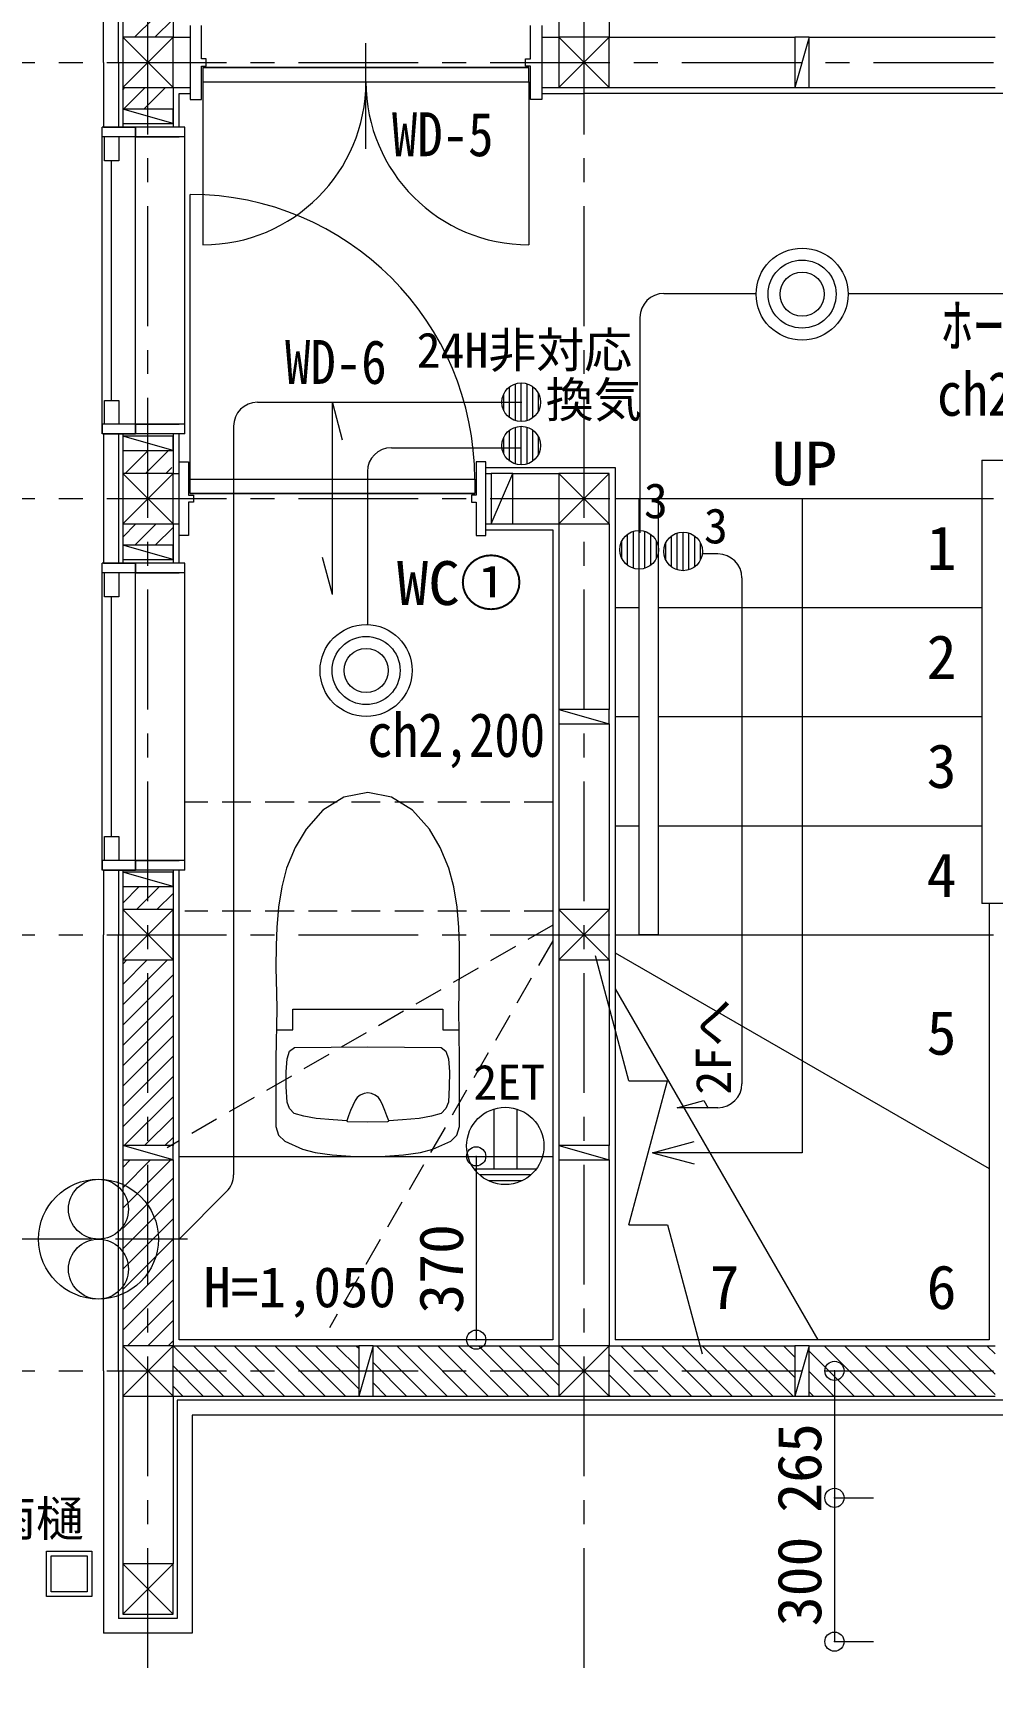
# Model space of a CAD drawing. Units: millimetres at full size, sheet at 1:50. Extents: x -16792 to 54909, y -26252 to 25759.
# Drawn here: x -5396 to -3395, y -4376 to -940 of the extents above; entities that cross this region are included whole.
import ezdxf
from ezdxf.enums import TextEntityAlignment as Align

# ---------------------------------------------------------------- set-up
doc = ezdxf.new("R2010")
doc.units = ezdxf.units.MM
doc.header["$LTSCALE"] = 50
doc.header["$PDMODE"] = 32
doc.header["$PDSIZE"] = 40
for name, pattern in [('CHAIN1', [8, 5, -1, 1, -1]), ('DASHED1', [1.8, 1.2, -0.6]), ('DASHED3', [4, 3, -1])]:
    doc.linetypes.add(name, pattern=pattern)
for name, color, linetype, lineweight in [('3-1_通り芯・通り番号', 7, 'Continuous', 13), ('3-2_柱(黄)', 4, 'Continuous', 5), ('3-3_仕上線(黄)', 3, 'Continuous', 20), ('3-4_下地・間柱(水色)', 4, 'Continuous', 5), ('3-5_サッシ・室内建具', 7, 'Continuous', 13), ('3-6_住宅設備・造作', 4, 'Continuous', 5), ('3-8_ハッチング', 1, 'Continuous', 9), ('3-9_建築設備', 5, 'Continuous', 13), ('3-A_文字', 7, 'Continuous', 13), ('3-F_寸法・方位', 7, 'Continuous', 13), ('8-1', 134, 'Continuous', 13), ('8-2', 6, 'Continuous', 13), ('8-A', 6, 'Continuous', 13)]:
    doc.layers.add(name, color=color, linetype=linetype, lineweight=lineweight)
doc.styles.add('ＭＳ ゴシック', font='')
doc.styles.get('ＭＳ ゴシック').set_extended_font_data('MS Gothic')

msp = doc.modelspace()

# ---------------------------------------------------------------- linework, layer by layer
at = {"layer": '3-1_通り芯・通り番号', "color": 1, "linetype": 'CHAIN1', "lineweight": 9}
for p, q in [((-5156.26, -5551.2), (-5156.26, 6242.32)), ((-4246.26, -5551.2), (-4246.26, 6242.32)), ((-7242.18, -1001.2), (4082.32, -1001.2)), ((-7242.18, -1911.2), (4082.32, -1911.2)), ((-7242.18, -2821.2), (4082.32, -2821.2)), ((-7242.18, -3731.2), (4082.32, -3731.2))]:
    msp.add_line(p, q, dxfattribs=at)
at = {"layer": '3-2_柱(黄)'}
for p, q in [((-5208.76, -948.7), (-5103.76, -1053.7)), ((-5103.76, -948.7), (-5208.76, -1053.7)), ((-4298.76, -948.7), (-4193.76, -1053.7)), ((-4193.76, -948.7), (-4298.76, -1053.7)), ((-5208.76, -1858.7), (-5103.76, -1963.7)), ((-5103.76, -1858.7), (-5208.76, -1963.7)), ((-4298.76, -1858.7), (-4193.76, -1963.7)), ((-4193.76, -1858.7), (-4298.76, -1963.7)), ((-5208.76, -2873.7), (-5103.76, -2768.7)), ((-5208.76, -2768.7), (-5103.76, -2873.7)), ((-4193.76, -2768.7), (-4298.76, -2873.7)), ((-4193.76, -2873.7), (-4298.76, -2768.7)), ((-5208.76, -3678.7), (-5103.76, -3783.7)), ((-5103.76, -3678.7), (-5208.76, -3783.7)), ((-4298.76, -3678.7), (-4193.76, -3783.7)), ((-4193.76, -3678.7), (-4298.76, -3783.7)), ((-5208.76, -4133.7), (-5103.76, -4238.7)), ((-5103.76, -4133.7), (-5208.76, -4238.7))]:
    msp.add_line(p, q, dxfattribs=at)
at = {"layer": '3-2_柱(黄)', "color": 3, "lineweight": 20}
for points in [[(-5208.76, -948.7), (-5208.76, -1053.7), (-5103.76, -1053.7), (-5103.76, -948.7)], [(-4298.76, -948.7), (-4298.76, -1053.7), (-4193.76, -1053.7), (-4193.76, -948.7)], [(-5208.76, -1858.7), (-5208.76, -1963.7), (-5103.76, -1963.7), (-5103.76, -1858.7)], [(-4298.76, -1858.7), (-4298.76, -1963.7), (-4193.76, -1963.7), (-4193.76, -1858.7)], [(-5208.76, -2873.7), (-5103.76, -2873.7), (-5103.76, -2768.7), (-5208.76, -2768.7)], [(-4193.76, -2768.7), (-4298.76, -2768.7), (-4298.76, -2873.7), (-4193.76, -2873.7)], [(-5208.76, -3678.7), (-5208.76, -3783.7), (-5103.76, -3783.7), (-5103.76, -3678.7)], [(-4298.76, -3678.7), (-4298.76, -3783.7), (-4193.76, -3783.7), (-4193.76, -3678.7)], [(-5208.76, -4133.7), (-5208.76, -4238.7), (-5103.76, -4238.7), (-5103.76, -4133.7)]]:
    msp.add_lwpolyline(points, close=True, dxfattribs=at)
at = {"layer": '3-3_仕上線(黄)'}
for p, q in [((-5248.76, -1001.2), (-5248.76, -91.2)), ((-5248.76, -1001.2), (-5248.76, -1136.2)), ((-5091.26, -1066.2), (-5068.26, -1066.2)), ((-5091.26, -1136.2), (-5091.26, -1066.2)), ((-4334.26, -1066.2), (-4246.26, -1066.2)), ((-3336.26, -1066.2), (-4246.26, -1066.2)), ((-5248.76, -1776.2), (-5248.76, -1911.2)), ((-4451.26, -1846.2), (-4181.26, -1846.2)), ((-4181.26, -1846.2), (-4181.26, -2821.2)), ((-5248.76, -1911.2), (-5248.76, -2046.2)), ((-4451.26, -1976.2), (-4311.26, -1976.2)), ((-4311.26, -1976.2), (-4311.26, -2821.2)), ((-5248.76, -2686.2), (-5248.76, -2821.2)), ((-5091.26, -3666.2), (-5091.26, -2686.2)), ((-5091.26, -2821.2), (-5091.26, -2756.2)), ((-3052.26, -2756.2), (-3401.26, -2756.2)), ((-3401.26, -2756.2), (-3401.26, -3666.2)), ((-5248.76, -3731.2), (-5248.76, -2821.2)), ((-4311.26, -2821.2), (-4311.26, -3666.2)), ((-4181.26, -2821.2), (-4181.26, -3666.2)), ((-4311.26, -3666.2), (-5091.26, -3666.2)), ((-3401.26, -3666.2), (-4181.26, -3666.2)), ((-5248.76, -3731.2), (-5248.76, -4278.7)), ((-4246.26, -3823.7), (-5063.76, -3823.7)), ((-5063.76, -3823.7), (-5063.76, -4278.7)), ((-3243.76, -3823.7), (-4246.26, -3823.7)), ((-5063.76, -4278.7), (-5248.76, -4278.7))]:
    msp.add_line(p, q, dxfattribs=at)
at = {"layer": '3-3_仕上線(黄)', "color": 4, "lineweight": 5}
msp.add_line((-3401.26, -2756.2), (-3416.26, -2756.2), dxfattribs=at)
at = {"layer": '3-4_下地・間柱(水色)'}
for p, q in [((-5217.76, -1001.2), (-5217.76, -91.2)), ((-5208.76, -561.2), (-5208.76, -948.7)), ((-5103.76, -561.2), (-5103.76, -948.7)), ((-4298.76, -561.2), (-4298.76, -948.7)), ((-4193.76, -561.2), (-4193.76, -948.7)), ((-5103.76, -948.7), (-5068.26, -948.7)), ((-5044.26, -948.7), (-5044.16, -948.7)), ((-4358.36, -948.7), (-4358.26, -948.7)), ((-4334.26, -948.7), (-4298.76, -948.7)), ((-4193.76, -948.7), (-3806.26, -948.7)), ((-3776.26, -948.7), (-3806.26, -1053.7)), ((-3806.26, -948.7), (-3806.26, -1053.7)), ((-3776.26, -948.7), (-3806.26, -948.7)), ((-3776.26, -948.7), (-3388.76, -948.7)), ((-3776.26, -1053.7), (-3776.26, -948.7)), ((-5217.76, -1001.2), (-5217.76, -1136.2)), ((-5208.76, -1053.7), (-5208.76, -1136.2)), ((-5103.76, -1053.7), (-5103.76, -1066.2)), ((-5103.76, -1053.7), (-5068.26, -1053.7)), ((-5044.26, -1053.7), (-5044.16, -1053.7)), ((-4358.36, -1053.7), (-4358.26, -1053.7)), ((-4334.26, -1053.7), (-4298.76, -1053.7)), ((-4193.76, -1053.7), (-3806.26, -1053.7)), ((-3806.26, -1053.7), (-3776.26, -1053.7)), ((-3776.26, -1053.7), (-3388.76, -1053.7)), ((-5103.76, -1098.43), (-5208.76, -1098.43)), ((-5103.76, -1128.43), (-5103.76, -1098.43)), ((-5208.76, -1128.43), (-5103.76, -1128.43)), ((-5217.76, -1776.2), (-5217.76, -1911.2)), ((-5208.76, -1776.2), (-5208.76, -1858.7)), ((-5103.76, -1780.77), (-5208.76, -1780.77)), ((-5103.76, -1810.77), (-5103.76, -1780.77)), ((-5208.76, -1810.77), (-5103.76, -1810.77)), ((-5103.76, -1846.2), (-5103.76, -1858.7)), ((-5103.76, -1858.7), (-5091.26, -1858.7)), ((-5071.26, -1858.7), (-5071.16, -1858.7)), ((-4471.36, -1858.7), (-4471.26, -1858.7)), ((-4451.26, -1858.7), (-4439.76, -1858.7)), ((-4439.76, -1963.7), (-4394.76, -1858.7)), ((-4394.76, -1858.7), (-4439.76, -1858.7)), ((-4439.76, -1858.7), (-4439.76, -1963.7)), ((-4394.76, -1963.7), (-4394.76, -1858.7)), ((-4394.76, -1858.7), (-4298.76, -1858.7)), ((-5217.76, -1911.2), (-5217.76, -2046.2)), ((-5208.76, -1963.7), (-5208.76, -2046.2)), ((-5103.76, -1963.7), (-5103.76, -1976.2)), ((-5103.76, -1963.7), (-5091.26, -1963.7)), ((-5071.26, -1963.7), (-5071.16, -1963.7)), ((-4471.36, -1963.7), (-4471.26, -1963.7)), ((-4451.26, -1963.7), (-4439.76, -1963.7)), ((-4439.76, -1963.7), (-4394.76, -1963.7)), ((-4394.76, -1963.7), (-4298.76, -1963.7)), ((-4298.76, -1963.7), (-4298.76, -2351.2)), ((-4193.76, -1963.7), (-4193.76, -2351.2)), ((-5103.76, -2008.43), (-5208.76, -2008.43)), ((-5103.76, -2038.43), (-5103.76, -2008.43)), ((-5208.76, -2038.43), (-5103.76, -2038.43)), ((-4298.76, -2351.2), (-4193.76, -2381.2)), ((-4298.76, -2351.2), (-4298.76, -2381.2)), ((-4193.76, -2351.2), (-4298.76, -2351.2)), ((-4193.76, -2381.2), (-4193.76, -2351.2)), ((-4298.76, -2381.2), (-4193.76, -2381.2)), ((-4298.76, -2381.2), (-4298.76, -2768.7)), ((-5217.76, -2686.2), (-5217.76, -2821.2)), ((-5208.76, -2686.2), (-5208.76, -2768.7)), ((-5103.76, -2690.77), (-5208.76, -2690.77)), ((-5103.76, -2720.77), (-5103.76, -2690.77)), ((-5208.76, -2720.77), (-5103.76, -2720.77)), ((-5103.76, -2756.2), (-5103.76, -2768.7)), ((-5217.76, -3731.2), (-5217.76, -2821.2)), ((-5208.76, -2873.7), (-5208.76, -3261.2)), ((-5103.76, -2873.7), (-5103.76, -3261.2)), ((-4298.76, -2873.7), (-4298.76, -3261.2)), ((-4193.76, -2873.7), (-4193.76, -3261.2)), ((-5103.76, -3291.2), (-5208.76, -3261.2)), ((-5208.76, -3261.2), (-5208.76, -3291.2)), ((-5103.76, -3261.2), (-5208.76, -3261.2)), ((-5103.76, -3291.2), (-5103.76, -3261.2)), ((-4298.76, -3261.2), (-4193.76, -3291.2)), ((-4298.76, -3261.2), (-4298.76, -3291.2)), ((-4193.76, -3261.2), (-4298.76, -3261.2)), ((-4193.76, -3291.2), (-4193.76, -3261.2)), ((-5208.76, -3291.2), (-5103.76, -3291.2)), ((-5208.76, -3291.2), (-5208.76, -3678.7)), ((-5103.76, -3291.2), (-5103.76, -3678.7)), ((-4298.76, -3291.2), (-4298.76, -3678.7)), ((-4298.76, -3291.2), (-4193.76, -3291.2)), ((-4193.76, -3291.2), (-4193.76, -3678.7)), ((-5103.76, -3678.7), (-4716.26, -3678.7)), ((-4686.26, -3678.7), (-4716.26, -3783.7)), ((-4716.26, -3678.7), (-4716.26, -3783.7)), ((-4686.26, -3678.7), (-4716.26, -3678.7)), ((-4686.26, -3783.7), (-4686.26, -3678.7)), ((-4686.26, -3678.7), (-4298.76, -3678.7)), ((-4193.76, -3678.7), (-3806.26, -3678.7)), ((-3776.26, -3678.7), (-3806.26, -3783.7)), ((-3806.26, -3678.7), (-3806.26, -3783.7)), ((-3776.26, -3678.7), (-3806.26, -3678.7)), ((-3776.26, -3783.7), (-3776.26, -3678.7)), ((-3776.26, -3678.7), (-3388.76, -3678.7)), ((-5217.76, -3731.2), (-5217.76, -4247.7)), ((-5208.76, -3783.7), (-5208.76, -4133.7)), ((-5103.76, -3783.7), (-5103.76, -4133.7)), ((-5103.76, -3783.7), (-4716.26, -3783.7)), ((-5094.76, -3792.7), (-5094.76, -4247.7)), ((-4246.26, -3792.7), (-5094.76, -3792.7)), ((-4716.26, -3783.7), (-4686.26, -3783.7)), ((-4686.26, -3783.7), (-4298.76, -3783.7)), ((-3274.76, -3792.7), (-4246.26, -3792.7)), ((-4193.76, -3783.7), (-3806.26, -3783.7)), ((-3806.26, -3783.7), (-3776.26, -3783.7)), ((-3776.26, -3783.7), (-3388.76, -3783.7)), ((-5094.76, -4247.7), (-5217.76, -4247.7))]:
    msp.add_line(p, q, dxfattribs=at)
for points in [[(-5103.76, -1128.43), (-5208.76, -1098.43), (-5208.76, -1128.43)], [(-5103.76, -1810.77), (-5208.76, -1780.77), (-5208.76, -1810.77)], [(-5103.76, -2038.43), (-5208.76, -2008.43), (-5208.76, -2038.43)], [(-4193.76, -2381.2), (-4193.76, -2594.79), (-4193.76, -2768.7)], [(-5103.76, -2720.77), (-5208.76, -2690.77), (-5208.76, -2720.77)]]:
    msp.add_lwpolyline(points, dxfattribs=at)
at = {"layer": '3-5_サッシ・室内建具'}
for p, q in [((-5044.26, -993.7), (-5044.26, -924.2)), ((-4358.26, -993.7), (-4358.26, -924.2)), ((-4334.26, -924.2), (-4334.26, -1078.2)), ((-4701.26, -1181.2), (-4701.26, -961.2)), ((-4368.26, -993.7), (-4358.26, -993.7)), ((-5044.26, -1078.2), (-5044.26, -1008.7)), ((-5044.26, -1008.7), (-5034.26, -1008.7)), ((-5041.26, -1011.7), (-4361.26, -1011.7)), ((-4358.26, -1078.2), (-4358.26, -1008.7)), ((-5041.26, -1041.7), (-5041.26, -1381.7)), ((-4361.26, -1041.7), (-4361.26, -1381.7)), ((-4334.26, -1078.2), (-4358.26, -1078.2)), ((-5251.76, -1156.2), (-5251.76, -1136.2)), ((-5079.26, -1136.2), (-5251.76, -1136.2)), ((-5079.26, -1156.2), (-5251.76, -1156.2)), ((-5251.76, -1776.2), (-5251.76, -1156.2)), ((-5248.76, -1136.2), (-5239.76, -1136.2)), ((-5248.76, -1136.2), (-5181.76, -1136.2)), ((-5246.76, -1206.2), (-5246.76, -1156.2)), ((-5181.76, -1156.2), (-5181.76, -1136.2)), ((-5181.76, -1136.2), (-5181.76, -1156.2)), ((-5181.76, -1156.2), (-5091.26, -1156.2)), ((-5181.76, -1756.2), (-5181.76, -1156.2)), ((-5079.26, -1156.2), (-5079.26, -1136.2)), ((-5079.26, -1776.2), (-5079.26, -1136.2)), ((-5231.76, -1706.2), (-5231.76, -1206.2)), ((-5068.26, -1870.7), (-5068.26, -1276.7)), ((-5251.76, -1756.2), (-5251.76, -1776.2)), ((-5079.26, -1756.2), (-5251.76, -1756.2)), ((-5079.26, -1776.2), (-5251.76, -1776.2)), ((-5248.76, -1776.2), (-5239.76, -1776.2)), ((-5181.76, -1756.2), (-5181.76, -1776.2)), ((-5091.26, -2046.2), (-5091.26, -1776.2)), ((-5079.26, -1776.2), (-5079.26, -1756.2)), ((-5091.26, -1834.2), (-5071.26, -1834.2)), ((-5071.26, -1834.2), (-5071.26, -1903.7)), ((-4451.26, -1834.2), (-4471.26, -1834.2)), ((-4471.26, -1834.2), (-4471.26, -1903.7)), ((-4451.26, -1988.2), (-4451.26, -1834.2)), ((-5071.26, -1903.7), (-5061.26, -1903.7)), ((-5071.26, -1918.7), (-5071.26, -1988.2)), ((-5068.26, -1900.7), (-4474.26, -1900.7)), ((-4481.26, -1918.7), (-4471.26, -1918.7)), ((-4471.26, -1918.7), (-4471.26, -1988.2)), ((-3791.26, -1911.2), (-3791.26, -3276.2)), ((-5071.26, -1988.2), (-5091.26, -1988.2)), ((-4471.26, -1988.2), (-4451.26, -1988.2)), ((-5251.76, -2066.2), (-5251.76, -2046.2)), ((-5079.26, -2046.2), (-5251.76, -2046.2)), ((-5248.76, -2046.2), (-5239.76, -2046.2)), ((-5248.76, -2046.2), (-5181.76, -2046.2)), ((-5181.76, -2066.2), (-5181.76, -2046.2)), ((-5181.76, -2046.2), (-5181.76, -2066.2)), ((-5079.26, -2066.2), (-5079.26, -2046.2)), ((-5079.26, -2686.2), (-5079.26, -2046.2)), ((-4771.26, -2111.2), (-4791.96, -2033.92)), ((-5079.26, -2066.2), (-5251.76, -2066.2)), ((-5251.76, -2686.2), (-5251.76, -2066.2)), ((-5246.76, -2116.2), (-5246.76, -2066.2)), ((-5181.76, -2066.2), (-5091.26, -2066.2)), ((-5181.76, -2666.2), (-5181.76, -2066.2)), ((-5231.76, -2616.2), (-5231.76, -2116.2)), ((-5251.76, -2666.2), (-5251.76, -2686.2)), ((-5079.26, -2666.2), (-5251.76, -2666.2)), ((-5181.76, -2666.2), (-5181.76, -2686.2)), ((-5079.26, -2686.2), (-5079.26, -2666.2)), ((-5079.26, -2686.2), (-5251.76, -2686.2)), ((-5248.76, -2686.2), (-5239.76, -2686.2)), ((-4103.49, -3276.2), (-4016.56, -3299.49))]:
    msp.add_line(p, q, dxfattribs=at)
for points in [[(-5068.26, -924.2), (-5068.26, -1078.2), (-5044.26, -1078.2)], [(-5034.26, -1008.7), (-5034.26, -993.7), (-5044.26, -993.7)], [(-4358.26, -1008.7), (-4368.26, -1008.7), (-4368.26, -993.7)], [(-5216.76, -1156.2), (-5216.76, -1206.2), (-5246.76, -1206.2)], [(-5246.76, -1756.2), (-5246.76, -1706.2), (-5216.76, -1706.2), (-5216.76, -1756.2)], [(-4771.26, -2111.2), (-4771.26, -1711.2), (-4750.55, -1788.47)], [(-5248.76, -1776.2), (-5181.76, -1776.2), (-5181.76, -1756.2), (-5091.26, -1756.2)], [(-5061.26, -1903.7), (-5061.26, -1918.7), (-5071.26, -1918.7)], [(-4471.26, -1903.7), (-4481.26, -1903.7), (-4481.26, -1918.7)], [(-5216.76, -2066.2), (-5216.76, -2116.2), (-5246.76, -2116.2)], [(-5246.76, -2666.2), (-5246.76, -2616.2), (-5216.76, -2616.2), (-5216.76, -2666.2)], [(-5248.76, -2686.2), (-5181.76, -2686.2), (-5181.76, -2666.2), (-5091.26, -2666.2)], [(-3791.26, -3276.2), (-4103.49, -3276.2), (-4016.56, -3252.9)]]:
    msp.add_lwpolyline(points, dxfattribs=at)
for points in [[(-5041.26, -1011.7), (-5041.26, -1041.7), (-4361.26, -1041.7), (-4361.26, -1011.7)], [(-5068.26, -1900.7), (-5068.26, -1870.7), (-4474.26, -1870.7), (-4474.26, -1900.7)]]:
    msp.add_lwpolyline(points, close=True, dxfattribs=at)
for centre, radius, start, end in [((-5041.26, -1041.7), 340, 270, 0), ((-4361.26, -1041.7), 340, 180, 270), ((-5068.26, -1870.7), 594, 0, 90)]:
    msp.add_arc(centre, radius, start, end, dxfattribs=at)
at = {"layer": '3-6_住宅設備・造作'}
for p, q in [((-4181.26, -1911.2), (-4131.26, -1911.2)), ((-4131.26, -1911.2), (-4091.26, -1911.2)), ((-4131.26, -2821.2), (-4131.26, -1911.2)), ((-4091.26, -1911.2), (-4091.26, -2821.2)), ((-4091.26, -1911.2), (-3416.26, -1911.2)), ((-4181.26, -2138.7), (-4131.26, -2138.7)), ((-4091.26, -2138.7), (-3416.26, -2138.7)), ((-4181.26, -2366.2), (-4131.26, -2366.2)), ((-4091.26, -2366.2), (-3416.26, -2366.2)), ((-4181.26, -2593.7), (-4131.26, -2593.7)), ((-4091.26, -2593.7), (-3416.26, -2593.7)), ((-4181.26, -2821.2), (-4131.26, -2821.2)), ((-4091.26, -2821.2), (-4131.26, -2821.2)), ((-4091.26, -2821.2), (-3416.26, -2821.2)), ((-4181.26, -2858.73), (-3401.26, -3309.06)), ((-4181.26, -2933.78), (-3758.4, -3666.2)), ((-5091.26, -3283.7), (-4311.26, -3283.7))]:
    msp.add_line(p, q, dxfattribs=at)
at = {"layer": '3-6_住宅設備・造作', "color": 7, "lineweight": 13}
for p, q in [((-4152.69, -3126.2), (-4222.53, -2865.53)), ((-4152.69, -3426.2), (-4072.3, -3126.2)), ((-4152.69, -3126.2), (-4072.3, -3126.2)), ((-4152.69, -3426.2), (-4072.3, -3426.2)), ((-4072.3, -3426.2), (-4000.04, -3695.9)), ((-5367.92, -4107.31), (-5272.92, -4107.31)), ((-5272.92, -4107.31), (-5272.92, -4202.31))]:
    msp.add_line(p, q, dxfattribs=at)
at = {"layer": '3-6_住宅設備・造作'}
for points in [[(-4697.5, -2524.7), (-4747.15, -2534.27), (-4791.09, -2561.51), (-4826.27, -2600.9), (-4848.69, -2638.92), (-4866.8, -2682.46), (-4877, -2721.5), (-4883.8, -2763.68), (-4887.49, -2806.32), (-4888.88, -2843.61), (-4889, -2890.06), (-4887.98, -2942.43), (-4887.42, -2976.43), (-4889, -3079.26), (-4889, -3221.06), (-4883.47, -3239.31), (-4870.79, -3251.67), (-4833.31, -3268.36), (-4807.38, -3275.47), (-4771.75, -3280.2), (-4733.75, -3282.94), (-4697.5, -3283.7), (-4661.25, -3282.94), (-4623.24, -3280.2), (-4587.62, -3275.47), (-4561.68, -3268.36), (-4524.21, -3251.67), (-4511.52, -3239.31), (-4506, -3221.06), (-4506, -3079.26), (-4507.58, -2976.43), (-4507.02, -2942.43), (-4506, -2890.06), (-4506.12, -2843.61), (-4507.5, -2806.32), (-4511.2, -2763.68), (-4518, -2721.5), (-4528.19, -2682.46), (-4546.3, -2638.92), (-4568.72, -2600.9)], [(-4568.72, -2600.9), (-4603.91, -2561.51), (-4647.85, -2534.27), (-4697.5, -2524.7)], [(-4888.08, -3019.58), (-4853.81, -3019.56), (-4853.81, -2976.4), (-4541.18, -2976.4), (-4541.18, -3019.56), (-4506.91, -3019.58)], [(-4741.27, -3209.51), (-4769.95, -3207.75), (-4804.77, -3204.53), (-4830.67, -3199.7), (-4850.84, -3194.15), (-4860.54, -3183.95), (-4865.79, -3170.38), (-4867.57, -3138.53), (-4867.89, -3107.12), (-4865.9, -3080.44), (-4860.68, -3064.34), (-4850.37, -3056.42), (-4697.5, -3055.14), (-4544.63, -3056.42), (-4534.31, -3064.34), (-4529.09, -3080.44), (-4527.1, -3107.12), (-4527.43, -3138.53), (-4529.21, -3170.38), (-4534.45, -3183.95), (-4544.15, -3194.15), (-4564.33, -3199.7), (-4590.23, -3204.53), (-4625.04, -3207.75), (-4653.73, -3209.51)]]:
    msp.add_lwpolyline(points, dxfattribs=at)
msp.add_lwpolyline([(-4697.5, -3151.41), (-4705.24, -3152.55), (-4713.31, -3155.74), (-4719.77, -3160.73), (-4723.83, -3166.97), (-4728.78, -3177.68), (-4733.24, -3188.31), (-4737.52, -3199.04), (-4741.35, -3209.33), (-4741.01, -3210.06), (-4739.5, -3210.62), (-4697.5, -3211.6), (-4655.49, -3210.62), (-4653.98, -3210.06), (-4653.64, -3209.33), (-4657.48, -3199.04), (-4661.75, -3188.31), (-4666.21, -3177.68), (-4671.16, -3166.97), (-4675.23, -3160.73), (-4681.68, -3155.74), (-4689.75, -3152.55)], close=True, dxfattribs=at)
at = {"layer": '3-6_住宅設備・造作', "color": 7, "lineweight": 13}
msp.add_lwpolyline([(-5272.92, -4202.31), (-5367.92, -4202.31), (-5367.92, -4107.31)], dxfattribs=at)
msp.add_lwpolyline([(-5282.92, -4117.31), (-5282.92, -4192.31), (-5357.92, -4192.31), (-5357.92, -4117.31)], close=True, dxfattribs=at)
at = {"layer": '3-8_ハッチング'}
for p, q in [((-5103.76, -561.2), (-5103.76, -948.7)), ((-5184.28, -948.7), (-5103.76, -868.18)), ((-5141.85, -948.7), (-5103.76, -910.61)), ((-5208.76, -1058.03), (-5204.42, -1053.7)), ((-5206.72, -1098.43), (-5162, -1053.7)), ((-5164.3, -1098.43), (-5119.57, -1053.7)), ((-5103.76, -1053.7), (-5103.76, -1136.2)), ((-5103.76, -1776.2), (-5103.76, -1858.7)), ((-5203.32, -1858.7), (-5155.39, -1810.77)), ((-5160.9, -1858.7), (-5112.96, -1810.77)), ((-5118.47, -1858.7), (-5105.97, -1846.2)), ((-5208.76, -1991.41), (-5181.04, -1963.7)), ((-5183.34, -2008.43), (-5138.62, -1963.7)), ((-5140.92, -2008.43), (-5103.76, -1971.27)), ((-5103.76, -1963.7), (-5103.76, -2046.2)), ((-5103.76, -2686.2), (-5103.76, -3261.2)), ((-5208.76, -2755.09), (-5174.44, -2720.77)), ((-5179.94, -2768.7), (-5132.01, -2720.77)), ((-5137.51, -2768.7), (-5103.76, -2734.94)), ((-5103.76, -2756.2), (-5103.76, -2768.7)), ((-5208.76, -2882.37), (-5200.09, -2873.7)), ((-5208.76, -2924.8), (-5157.66, -2873.7)), ((-5208.76, -2967.22), (-5115.24, -2873.7)), ((-5208.76, -3009.65), (-5103.76, -2904.65)), ((-5208.76, -3052.07), (-5103.76, -2947.07)), ((-5208.76, -3094.5), (-5103.76, -2989.5)), ((-5208.76, -3136.93), (-5103.76, -3031.93)), ((-5208.76, -3179.35), (-5103.76, -3074.35)), ((-5208.76, -3221.78), (-5103.76, -3116.78)), ((-5205.75, -3261.2), (-5103.76, -3159.21)), ((-5103.76, -3201.63), (-5163.32, -3261.2)), ((-5103.76, -3244.06), (-5120.9, -3261.2)), ((-5193.32, -3291.2), (-5208.76, -3306.63)), ((-5150.9, -3291.2), (-5208.76, -3349.06)), ((-5208.76, -3391.49), (-5108.47, -3291.2)), ((-5103.76, -3291.2), (-5103.76, -3678.7)), ((-5208.76, -3433.91), (-5103.76, -3328.91)), ((-5208.76, -3476.34), (-5103.76, -3371.34)), ((-5208.76, -3518.76), (-5103.76, -3413.76)), ((-5208.76, -3561.19), (-5103.76, -3456.19)), ((-5208.76, -3603.62), (-5103.76, -3498.62)), ((-5208.76, -3646.04), (-5103.76, -3541.04)), ((-5198.99, -3678.7), (-5103.76, -3583.47)), ((-5156.56, -3678.7), (-5103.76, -3625.9)), ((-5114.13, -3678.7), (-5103.76, -3668.32)), ((-5103.76, -3678.7), (-4716.26, -3678.7)), ((-4998.16, -3783.7), (-5103.16, -3678.7)), ((-4955.73, -3783.7), (-5060.73, -3678.7)), ((-4913.3, -3783.7), (-5018.3, -3678.7)), ((-4870.88, -3783.7), (-4975.88, -3678.7)), ((-4828.45, -3783.7), (-4933.45, -3678.7)), ((-4786.03, -3783.7), (-4891.03, -3678.7)), ((-4743.6, -3783.7), (-4848.6, -3678.7)), ((-4716.26, -3768.61), (-4806.17, -3678.7)), ((-4763.75, -3678.7), (-4716.26, -3726.19)), ((-4721.32, -3678.7), (-4716.26, -3683.76)), ((-4686.26, -3678.7), (-4298.76, -3678.7)), ((-4573.89, -3783.7), (-4678.89, -3678.7)), ((-4531.47, -3783.7), (-4636.47, -3678.7)), ((-4489.04, -3783.7), (-4594.04, -3678.7)), ((-4446.61, -3783.7), (-4551.61, -3678.7)), ((-4404.19, -3783.7), (-4509.19, -3678.7)), ((-4361.76, -3783.7), (-4466.76, -3678.7)), ((-4319.33, -3783.7), (-4424.33, -3678.7)), ((-4298.76, -3761.85), (-4381.91, -3678.7)), ((-4298.76, -3719.42), (-4339.48, -3678.7)), ((-4193.76, -3678.7), (-3806.26, -3678.7)), ((-4107.2, -3783.7), (-4193.76, -3697.14)), ((-4064.78, -3783.7), (-4169.78, -3678.7)), ((-4022.35, -3783.7), (-4127.35, -3678.7)), ((-3979.92, -3783.7), (-4084.92, -3678.7)), ((-3937.5, -3783.7), (-4042.5, -3678.7)), ((-3895.07, -3783.7), (-4000.07, -3678.7)), ((-3852.64, -3783.7), (-3957.64, -3678.7)), ((-3810.22, -3783.7), (-3915.22, -3678.7)), ((-3872.79, -3678.7), (-3806.26, -3745.23)), ((-3830.36, -3678.7), (-3806.26, -3702.8)), ((-3776.26, -3678.7), (-3388.76, -3678.7)), ((-3682.94, -3783.7), (-3776.26, -3690.38)), ((-3640.51, -3783.7), (-3745.51, -3678.7)), ((-3598.09, -3783.7), (-3703.09, -3678.7)), ((-3555.66, -3783.7), (-3660.66, -3678.7)), ((-3513.23, -3783.7), (-3618.23, -3678.7)), ((-3470.81, -3783.7), (-3575.81, -3678.7)), ((-3428.38, -3783.7), (-3533.38, -3678.7)), ((-3388.76, -3780.89), (-3490.95, -3678.7)), ((-3388.76, -3738.47), (-3448.53, -3678.7)), ((-3388.76, -3696.04), (-3406.1, -3678.7)), ((-5040.58, -3783.7), (-5103.76, -3720.52)), ((-4686.26, -3713.76), (-4616.32, -3783.7)), ((-4149.63, -3783.7), (-4193.76, -3739.57)), ((-3776.26, -3732.8), (-3725.36, -3783.7)), ((-5083.01, -3783.7), (-5103.76, -3762.95)), ((-4686.26, -3756.19), (-4658.75, -3783.7)), ((-3776.26, -3775.23), (-3767.79, -3783.7)), ((-4192.06, -3783.7), (-4193.76, -3781.99))]:
    msp.add_line(p, q, dxfattribs=at)
at = {"layer": '3-9_建築設備', "linetype": 'DASHED3'}
msp.add_line((-5073.72, -3456.36), (-5702.95, -3456.36), dxfattribs=at)
at = {"layer": '3-9_建築設備'}
for centre, radius in [((-5259.31, -3456.36), 125), ((-5259.31, -3393.86), 62.5), ((-5259.31, -3518.86), 62.5)]:
    msp.add_circle(centre, radius, dxfattribs=at)
at = {"layer": '3-A_文字', "linetype": 'DASHED1'}
for p, q in [((-4311.26, -2544.79), (-5079.26, -2544.79)), ((-4311.26, -2772.29), (-5079.26, -2772.29)), ((-4311.26, -2800.99), (-5116.26, -3265.76)), ((-4311.26, -2833.78), (-4777.42, -3641.2))]:
    msp.add_line(p, q, dxfattribs=at)
at = {"layer": '3-F_寸法・方位'}
for p, q in [((-3416.26, -1831.2), (-3416.26, -2756.2)), ((-4471.26, -3283.7), (-4471.26, -3666.2)), ((-3723.83, -3731.2), (-3723.83, -3996.2)), ((-3723.83, -3731.2), (-3642.35, -3731.2)), ((-3723.83, -3996.2), (-3642.35, -3996.2)), ((-3723.83, -3996.2), (-3723.83, -4296.2)), ((-3723.83, -4296.2), (-3642.35, -4296.2))]:
    msp.add_line(p, q, dxfattribs=at)
msp.add_lwpolyline([(-3416.26, -1831.2), (-3256.26, -1831.2), (-3256.26, -2756.2)], dxfattribs=at)
for p in [(-4471.26, -3283.7), (-4471.26, -3666.2), (-3723.83, -3731.2), (-3723.83, -3996.2), (-3723.83, -4296.2)]:
    msp.add_point(p, dxfattribs=at)
at = {"layer": '8-1'}
for p, q in [((-4079.59, -1483.21), (-3887.25, -1483.21)), ((-3695.27, -1483.21), (-2530.98, -1483.21)), ((-4129.59, -1533.21), (-4129.59, -1982.3)), ((-4401.43, -1742.43), (-4401.43, -1677.89)), ((-4389.32, -1748.64), (-4389.32, -1671.68)), ((-4377.22, -1750.49), (-4377.22, -1669.82)), ((-4365.12, -1748.64), (-4365.12, -1671.68)), ((-4353.02, -1742.43), (-4353.02, -1677.89)), ((-4927.53, -1710.16), (-4376.25, -1710.16)), ((-4413.53, -1727.74), (-4413.53, -1692.58)), ((-4340.92, -1727.74), (-4340.92, -1692.58)), ((-4977.53, -1760.16), (-4977.53, -3321.95)), ((-4413.53, -1818.26), (-4413.53, -1783.09)), ((-4401.43, -1832.94), (-4401.43, -1768.41)), ((-4389.32, -1839.15), (-4389.32, -1762.19)), ((-4377.22, -1841.01), (-4377.22, -1760.34)), ((-4365.12, -1839.15), (-4365.12, -1762.19)), ((-4353.02, -1832.94), (-4353.02, -1768.41)), ((-4340.92, -1818.26), (-4340.92, -1783.09)), ((-4648.17, -1804.98), (-4378.41, -1804.98)), ((-4698.17, -1854.98), (-4698.17, -2173.94)), ((-4155.49, -2050.22), (-4155.49, -1985.68)), ((-4143.39, -2056.42), (-4143.39, -1979.46)), ((-4131.29, -2058.28), (-4131.29, -1977.61)), ((-4119.19, -2056.42), (-4119.19, -1979.46)), ((-4107.09, -2050.22), (-4107.09, -1985.68)), ((-4063.83, -2053.61), (-4063.83, -1989.07)), ((-4051.73, -2059.82), (-4051.73, -1982.86)), ((-4039.63, -2061.68), (-4039.63, -1981)), ((-4027.52, -2059.82), (-4027.52, -1982.86)), ((-4015.42, -2053.61), (-4015.42, -1989.07)), ((-4167.59, -2035.53), (-4167.59, -2000.36)), ((-4094.99, -2035.53), (-4094.99, -2000.36)), ((-4075.93, -2038.93), (-4075.93, -2003.76)), ((-4003.32, -2038.93), (-4003.32, -2003.76)), ((-3966.91, -2026.62), (-3999.44, -2026.62)), ((-3916.91, -2076.62), (-3916.91, -3132.09)), ((-3966.91, -3182.09), (-4052.07, -3182.09)), ((-4992.18, -3357.3), (-5091.26, -3456.38))]:
    msp.add_line(p, q, dxfattribs=at)
msp.add_lwpolyline([(-4052.07, -3182.09), (-3996.39, -3167.17), (-3987.29, -3182.94)], dxfattribs=at)
for centre, radius in [((-3791.26, -1484.59), 96), ((-3791.26, -1484.59), 71), ((-3791.26, -1484.59), 46), ((-4377.22, -1710.16), 40.34), ((-4377.22, -1800.67), 40.34), ((-4131.29, -2017.94), 40.34), ((-4039.63, -2021.34), 40.34), ((-4700.92, -2269.9), 96), ((-4700.92, -2269.9), 71), ((-4700.92, -2269.9), 46)]:
    msp.add_circle(centre, radius, dxfattribs=at)
for centre, start, end in [((-4079.59, -1533.21), 90, 180), ((-4927.53, -1760.16), 90, 180), ((-4648.17, -1854.98), 90, 180), ((-3966.91, -2076.62), 0, 90), ((-3966.91, -3132.09), 270, 0), ((-5027.53, -3321.95), 315, 0)]:
    msp.add_arc(centre, 50, start, end, dxfattribs=at)
at = {"layer": '8-2'}
for p, q in [((-4434.77, -3185.05), (-4434.77, -3310.42)), ((-4386.36, -3185.05), (-4386.36, -3310.42)), ((-4346.02, -3310.42), (-4475.1, -3310.42)), ((-4357.2, -3322.52), (-4463.93, -3322.52)), ((-4375.4, -3334.62), (-4445.73, -3334.62))]:
    msp.add_line(p, q, dxfattribs=at)
msp.add_circle((-4410.57, -3262.01), 80.68, dxfattribs=at)

# ---------------------------------------------------------------- texts
at = {"layer": '3-5_サッシ・室内建具', "style": 'ＭＳ ゴシック'}
msp.add_text('2', height=91.64, dxfattribs=at).set_placement((-3531.51, -2314.95), align=Align.BOTTOM_LEFT)
at = {"layer": '3-A_文字', "style": 'ＭＳ ゴシック'}
for s, width, p in [('WD-5', 0.85, (-4647.07, -1224.23)), ('ﾎｰﾙ①', 1.05, (-3500.78, -1622.63)), ('WD-6', 0.85, (-4870.08, -1699.38)), ('ch2,400', 0.85, (-3509.95, -1765.86)), ('UP', 1.1, (-3855.01, -1911.2)), ('WC①', 1.05, (-4636.65, -2160.77))]:
    msp.add_text(s, height=91.64, dxfattribs=dict(at, width=width)).set_placement(p, align=Align.BOTTOM_LEFT)
for s, height, p in [('1', 91.64, (-3531.51, -2087.45)), ('3', 91.64, (-3531.51, -2542.45)), ('4', 91.64, (-3531.51, -2769.95)), ('5', 91.64, (-3531.51, -3099.05)), ('H=1,050', 84.31, (-5040.1, -3623.86)), ('7', 91.64, (-3984.21, -3629.7)), ('6', 91.64, (-3531.51, -3629.7)), ('雨樋', 73.31, (-5489.99, -4098.19))]:
    msp.add_text(s, height=height, dxfattribs=at).set_placement(p, align=Align.BOTTOM_LEFT)
at = {"layer": '3-A_文字', "color": 6, "style": 'ＭＳ ゴシック', "width": 0.85}
msp.add_text('ch2,200', height=91.64, dxfattribs=at).set_placement((-4698.34, -2477.6), align=Align.BOTTOM_LEFT)
at = {"layer": '3-F_寸法・方位', "style": 'ＭＳ ゴシック'}
for s, p in [('370', (-4471.26, -3612)), ('265', (-3723.83, -4027.19)), ('300', (-3723.83, -4264.06))]:
    msp.add_text(s, height=91.64, rotation=90, dxfattribs=at).set_placement(p, align=Align.BOTTOM_LEFT)
at = {"layer": '8-A', "color": 7, "style": 'ＭＳ ゴシック'}
for s, p in [('24H非対応', (-4595.45, -1659.93)), ('換気', (-4326.09, -1763.63)), ('3', (-4121.32, -1974.22)), ('3', (-3996.07, -2026.75)), ('2ET', (-4477.24, -3187.61))]:
    msp.add_text(s, height=73.31, dxfattribs=at).set_placement(p, align=Align.BOTTOM_LEFT)
msp.add_text('2Fへ', height=73.31, rotation=90, dxfattribs=at).set_placement((-3917.84, -3154.94), align=Align.BOTTOM_LEFT)

doc.saveas('drawing.dxf')
